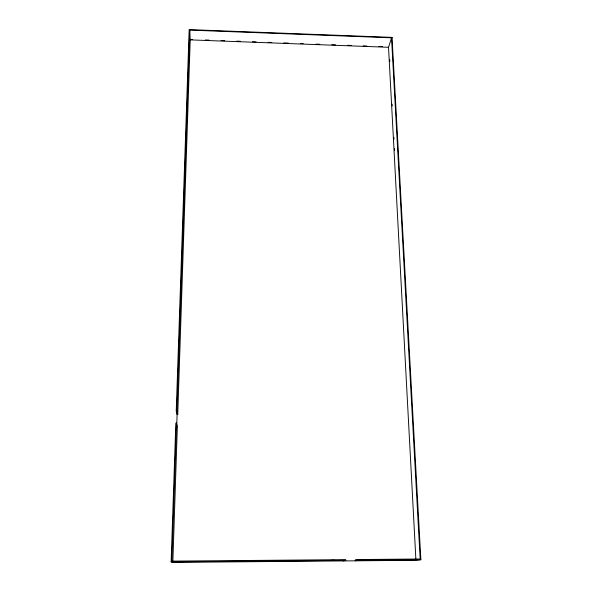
<?xml version="1.0" encoding="UTF-8"?>
<svg xmlns="http://www.w3.org/2000/svg" width="592" height="592" viewBox="0 0 592 592"><rect width="100%" height="100%" fill="white"/><g stroke="black" fill="none" stroke-linecap="round" stroke-linejoin="round"><path stroke-width="0.89" d="M420.868 559.714L358.286 560.254L355.311 560.824L355.289 560.121L358.264 559.536L420.165 559.011L391.519 37.821L189.714 30.103L190.21 39.879L177.741 414.555L177.097 414.555L176.238 410.952L189.159 29.6L392.037 37.37L420.868 559.714L416.59 560.298L172.139 562.4L171.132 561.852L175.831 423.095L176.497 423.102L177.348 426.469L172.849 561.682M176.497 423.102L171.85 561.12L345.728 559.64L345.75 560.358L343.034 560.927M177.741 414.555L176.904 410.959L189.714 30.103M176.727 425.552L177.156 412.705M189.137 55.093L189.203 53.243M415.895 559.603L388.53 47.293L391.519 37.821M391.497 39.094L392.037 37.37M192.267 561.512L195.967 561.482M261.634 560.92L265.334 560.89M330.995 560.328L334.695 560.298M355.289 560.121L357.124 560.106M400.281 559.736L404.876 559.699M171.132 561.852L345.75 560.358M176.697 426.462L177.348 426.469M176.238 410.952L176.904 410.959M189.669 39.383L192.437 39.486M205.357 39.967L209.05 40.108M221.045 40.559L224.738 40.693M236.741 41.144L240.433 41.285M252.429 41.729L256.121 41.869M268.124 42.321L271.817 42.461M283.812 42.905L288.43 43.083M300.433 43.527L303.2 43.63M316.121 44.119L319.813 44.252M331.816 44.703L335.501 44.844M347.504 45.288L351.197 45.429M363.192 45.88L366.885 46.021M378.887 46.465L382.58 46.605M190.21 39.879L388.53 47.293M389.736 59.777L389.832 61.62M392.111 104.103L392.215 105.946M393.895 137.344L393.998 139.194M394.494 148.429L394.59 150.272M358.264 559.536L358.286 560.254"/></g></svg>
